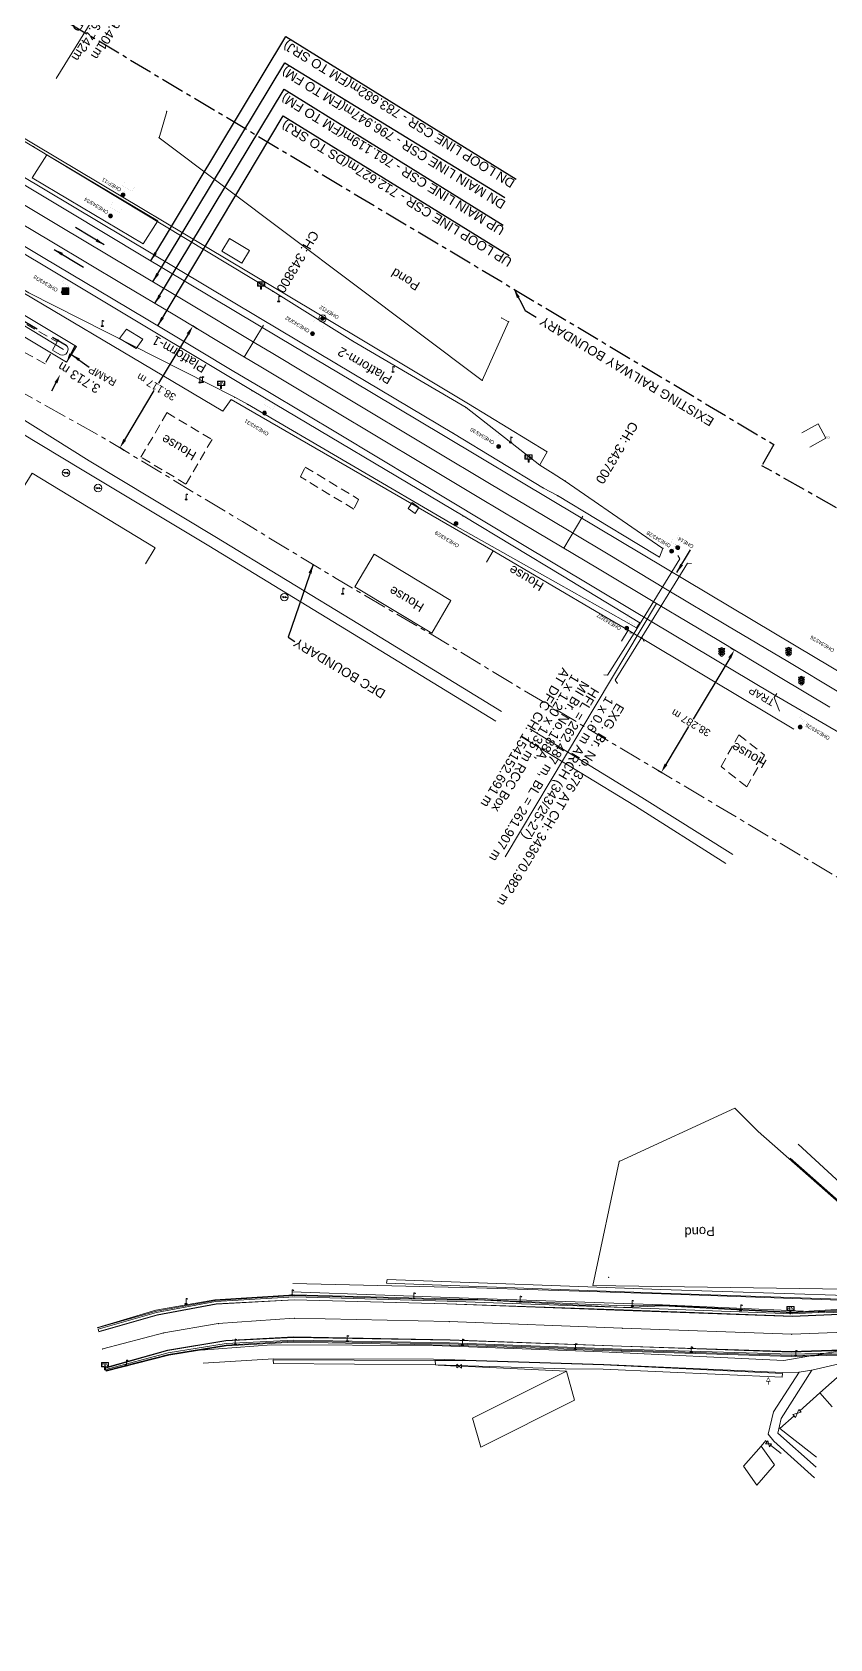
# Model space of a CAD drawing. Header units: metres. Extents: x 593168 to 611286, y 3401475 to 3412398.
# Drawn here: x 607946.2 to 608160.6, y 3403130.1 to 3403561.9 of the extents above; entities that cross this region are included whole.
import ezdxf
from ezdxf.enums import TextEntityAlignment as Align

# ---------------------------------------------------------------- set-up
doc = ezdxf.new("R2010")
doc.units = ezdxf.units.M
doc.header["$MEASUREMENT"] = 0
doc.linetypes.add('CENTER', pattern=[2, 1.25, -0.25, 0.25, -0.25])
doc.linetypes.add('DASHED', pattern=[0.75, 0.5, -0.25])
doc.layers.get('Defpoints').update_dxf_attribs({"lineweight": 0})
for name, color, linetype, lineweight in [('Bench_Mark', 7, 'Continuous', 0), ('BRIDGE DETAILS PLAN', 7, 'Continuous', 0), ('CANAL BOTTOM', 5, 'Continuous', 0), ('Cart Track', 34, 'Continuous', 0), ("CHAWAPAIL STN. SRJ's", 251, 'Continuous', 0), ('Commercial Building Pucca', 251, 'Continuous', 0), ('Compound Wall', 251, 'Continuous', 0), ('DFCC BOUNDARY', 6, 'CENTER', 0), ('Electric Pole', 251, 'Continuous', 0), ('Exg track', 7, 'Continuous', 0), ('Existing IR Chainage', 7, 'Continuous', 0), ('Existing IR Track', 143, 'Continuous', 0), ('Fence', 251, 'F-LINE', 0), ('Footpath', 251, 'Continuous', 0), ('Gate', 251, 'Continuous', 0), ('Govt buliding', 251, 'Continuous', 0), ('Grill', 251, 'Continuous', 0), ('Lamp_Post', 251, 'Continuous', 0), ('Name Board', 251, 'Continuous', 0), ("NEW CHAWAPAIL STN. SRJ's", 10, 'Continuous', 0), ('OHE MAST', 8, 'Continuous', 0), ('OHE MAST TEXT', 8, 'Continuous', 0), ('Platform', 7, 'Continuous', 0), ('Pond Bottom', 5, 'Continuous', 0), ('Pond Top', 5, 'Continuous', 0), ('PROPOSED DFCC TRACK', 1, 'Continuous', 0), ('Religious_Place', 251, 'Continuous', 0), ('Residential Building Pucca', 251, 'Continuous', 0), ('Residential Building Semipucca', 251, 'Continuous', 0), ('Retaining Wall', 251, 'Continuous', 0), ('Shed', 251, 'Continuous', 0), ('Sign Board', 251, 'Continuous', 0), ('SRJ CH. in Station', 7, 'Continuous', 0), ('Subroad Centre', 34, 'Continuous', 0), ('Subroad Edge', 34, 'Continuous', 0), ('Text1', 251, 'Continuous', 0), ('Village Area text', 251, 'Continuous', 0), ('Wing Wall', 7, 'Continuous', 0)]:
    doc.layers.add(name, color=color, linetype=linetype, lineweight=lineweight)
doc.layers.add('Existing Railway Boundary', color=7, linetype='CENTER')
doc.styles.add('NB', font='swissbo.ttf', dxfattribs={"height": 1.5})
doc.styles.get("Standard").update_dxf_attribs({"font": 'arial.ttf'})
doc.styles.add('Style-Arial', font='arial.ttf')
doc.linetypes.add('F-LINE', pattern='A,0.6,["X",Standard,S=0.3,R=0,X=0,Y=-0.15],0.1', length=0.7)
doc.dimstyles.new('ISO-25', dxfattribs={"dimtxt": 2.5, "dimasz": 2.5, "dimexe": 1.25, "dimexo": 0.625, "dimtad": 1, "dimtxsty": 'Standard', "dimcen": 2.5, "dimadec": 0, "dimazin": 0, "dimtfac": 1, "dimtmove": 0, "dimatfit": 3, "dimfxl": 1, "dimarcsym": 0})
doc.dimstyles.get("Standard").update_dxf_attribs({"dimtxt": 0.18, "dimasz": 0.18, "dimexe": 0.18, "dimexo": 0.0625, "dimgap": 0.09, "dimtad": 0, "dimtih": 1, "dimtoh": 1, "dimdec": 4, "dimzin": 0, "dimdsep": 46, "dimtxsty": 'Standard', "dimcen": 0.09, "dimadec": 0, "dimazin": 0, "dimtfac": 1, "dimtdec": 4, "dimtofl": 0, "dimtmove": 0, "dimatfit": 3, "dimfxl": 1, "dimtolj": 1, "dimtzin": 0, "dimarcsym": 0})

# ---------------------------------------------------------------- blocks, each defined once
blk = doc.blocks.new('GT')
at = {"layer": 'Gate'}
for p, q in [((-0.5, -0.5), (-0.5, 0.5)), ((-0.5, 0.5), (0.5, -0.5)), ((0.5, 0.5), (0.5, -0.5))]:
    blk.add_line(p, q, dxfattribs=at)
blk.add_lwpolyline([(0.5, 0.5), (-0.5, -0.5)], dxfattribs=at)
blk = doc.blocks.new('EP')
blk.add_hatch(color=8).paths.add_polyline_path([(-0.21, -0.05), (-0.21, 0.16), (-0.93, -0.01), (-0.31, 0.07), (-0.31, -0.19), (0.31, 0), (0.31, -0.24), (0.94, -0.01), (0.41, -0.1), (0.43, 0.15)])
at = {"color": 8}
for p, q in [((-0.93, -0.01), (-0.21, 0.16)), ((-0.31, 0.07), (-0.93, -0.01)), ((-0.31, -0.19), (-0.31, 0.07)), ((0.31, 0), (-0.31, -0.19)), ((-0.21, 0.16), (-0.21, -0.05)), ((-0.21, -0.05), (0.43, 0.15)), ((0.31, -0.24), (0.31, 0)), ((0.43, 0.15), (0.41, -0.1)), ((0.94, -0.01), (0.31, -0.24)), ((0.41, -0.1), (0.94, -0.01))]:
    blk.add_line(p, q, dxfattribs=at)
blk.add_circle((0, 0), 1, dxfattribs=at)
blk = doc.blocks.new('LP')
for points in [[(0, 0), (0, 1.5)], [(0.25, 1.35), (0.44, 1.35)]]:
    blk.add_lwpolyline(points)
for centre, radius, start, end in [((0.07, 0.99), 0.519, 57.6425, 97.3165), ((0.34, 1.33), 0.094, 11.7012, 168.0476)]:
    blk.add_arc(centre, radius, start, end)
at = {"extrusion": (0, 0, -1)}
blk.add_ellipse((0, 0.01), major_axis=(0.308, 0), ratio=0.400495, dxfattribs=at)
blk.add_ellipse((0.35, 1.36), major_axis=(0.0017, 0.0438), ratio=0.461056, start_param=1.74022, end_param=4.575836)
blk = doc.blocks.new('NB')
for p, q in [((-0.98, 0.82), (-0.98, 1.98)), ((-0.98, 1.98), (0.98, 1.98)), ((-0.98, 0.82), (0.98, 0.82)), ((-0.13, 0.82), (-0.13, 0)), ((-0.13, 0), (0.13, 0)), ((0.13, 0.82), (0.13, 0)), ((0.98, 1.98), (0.98, 0.82))]:
    blk.add_line(p, q)
at = {"style": 'NB', "width": 1.025371}
blk.add_text('NB', height=0.988, rotation=180, dxfattribs=at).set_placement((0, 1.39), align=Align.MIDDLE)
blk = doc.blocks.new('SIG')
for color, points in [(1, [(-0.22, 0.42, 0.180295), (-0.01, 0.33, -0.00255), (0.01, 0.33, -0.00255), (0.02, 0.33, 0.180295), (0.23, 0.42, -0.002654), (0.25, 0.44, 0.184495), (0.33, 0.65, 1.000001), (-0.32, 0.65, 0.184495), (-0.24, 0.44, -0.002654)]), (2, [(0.23, -0.23, -0.002654), (0.25, -0.21, 0.184495), (0.33, 0.01, 1.000001), (-0.32, 0.01, 0.184495), (-0.24, -0.21, -0.002654), (-0.22, -0.23, 0.180295), (-0.01, -0.32, -0.00255), (0.01, -0.32, -0.00255), (0.02, -0.32, 0.180295)]), (3, [(0.23, -0.88, -0.002654), (0.25, -0.86, 0.184495), (0.33, -0.64, 1.000001), (-0.32, -0.64, 0.184495), (-0.24, -0.86, -0.002654), (-0.22, -0.88, 0.395599)])]:
    blk.add_hatch(color=color).paths.add_polyline_path(points)
for p, q in [((-0.31, 0.98), (-0.32, -0.9)), ((0.33, -0.9), (0.32, 0.98))]:
    blk.add_line(p, q)
for points in [[(-0.31, 0.98), (-0.81, 0.98, 0.198758), (-0.42, 0.41, 0.003814), (-0.31, 0.39, 0.003814)], [(-0.31, 0.33), (-0.81, 0.33, 0.198758), (-0.42, -0.23, 0.003727), (-0.32, -0.26, 0.003727)], [(0.32, 0.98), (0.82, 0.98, -0.198758), (0.44, 0.41, -0.003814), (0.32, 0.39, -0.003814)], [(0.32, 0.33), (0.82, 0.33, -0.198758), (0.44, -0.23, -0.003727), (0.33, -0.26, -0.003727)], [(-0.32, -0.32), (-0.81, -0.32, 0.198758), (-0.42, -0.88, 0.003639), (-0.32, -0.9)], [(0.33, -0.32), (0.82, -0.32, -0.198758), (0.44, -0.88, -0.003639), (0.33, -0.9)]]:
    blk.add_lwpolyline(points, format="xyb")
for centre, radius, start, end in [((0.01, 0.91), 0.324, 12.4049, 167.5951), ((0.01, 0.81), 0.357, 27.7578, 152.2422), ((0.01, -0.9), 0.324, 181.4572, 358.5428)]:
    blk.add_arc(centre, radius, start, end)
blk = doc.blocks.new('TSB')
at = {"const_width": 0.132}
blk.add_lwpolyline([(-0.51, 0.84), (0.54, 0.84), (0, 1.85)], close=True, dxfattribs=at)
at = {"const_width": 0.142}
blk.add_lwpolyline([(0, 0.84), (0, 0)], dxfattribs=at)
blk = doc.blocks.new('BM')
blk.add_hatch(color=256).paths.add_polyline_path([(-0.88, 0.88), (-0.88, -0.88), (0.88, -0.88), (0.88, 0.88)])
for p, q in [((0.88, 0.88), (-0.88, 0.88)), ((-0.88, 0.88), (-0.88, -0.88)), ((0.88, -0.88), (0.88, 0.88)), ((-0.88, -0.88), (0.88, -0.88))]:
    blk.add_line(p, q)
blk = doc.blocks.new('OHE MAST')
h = blk.add_hatch(color=253)
h.dxf.hatch_style = 1
edge = h.paths.add_edge_path()
edge.add_arc((0, 0), 0.514, 0, 360)
at = {"color": 253, "const_width": 0.01}
for points in [[(-1.03, -1.71), (0, 0)], [(-3.09, -2.23), (-2.32, -0.94), (0.26, -2.49), (-0.52, -3.77)]]:
    blk.add_lwpolyline(points, dxfattribs=at)
at = {"color": 253}
blk.add_circle((0, 0), 0.514, dxfattribs=at)
blk = doc.blocks.new('*D120')
at = {"layer": 'Defpoints', "color": 0, "transparency": 16777216}
for p in [(607955.47, 3403473.22, 269.75), (607953.77, 3403469.92), (607953.77, 3403469.92)]:
    blk.add_point(p, dxfattribs=at)
at = {"layer": 'PROPOSED DFCC TRACK', "color": 0, "lineweight": -2, "transparency": 16777216}
for p, q in [((607956.62, 3403475.44), (607957.77, 3403477.66)), ((607952.63, 3403467.69), (607951.48, 3403465.47))]:
    blk.add_line(p, q, dxfattribs=at)
at = {"layer": 'PROPOSED DFCC TRACK', "color": 0, "transparency": 16777216}
for points in [[(607956.25, 3403475.63), (607956.99, 3403475.25), (607955.47, 3403473.22)], [(607952.26, 3403467.88), (607953, 3403467.5), (607953.77, 3403469.92)]]:
    blk.add_solid(points, dxfattribs=at)
at = {"layer": 'PROPOSED DFCC TRACK', "color": 0, "lineweight": 0, "transparency": 16777216, "insert": (607958.83, 3403469.08), "char_height": 2.5, "attachment_point": 5, "rotation": 148.1236, "style": 'Style-Arial'}
blk.add_mtext('\\A1;3.713 m', dxfattribs=at)
blk = doc.blocks.new('TerminatorOpen_0.5')
at = {"color": 0, "linetype": 'ByBlock', "lineweight": -2}
for q in [(-1, 0.25), (-1, 0), (-1, -0.25)]:
    blk.add_line((0, 0), q, dxfattribs=at)
blk = doc.blocks.new('*D109')
at = {"layer": 'Defpoints', "color": 0, "linetype": 'ByBlock', "ltscale": 5, "transparency": 16777216}
for p in [(608133.89, 3403396.5), (608134.94, 3403395.87), (608114.23, 3403363.65)]:
    blk.add_point(p, dxfattribs=at)
at = {"layer": 'DFCC BOUNDARY', "color": 0, "linetype": 'ByBlock', "lineweight": -2, "ltscale": 5, "transparency": 16777216}
for p, q in [((608133.99, 3403396.44), (608135.05, 3403395.81)), ((608133.66, 3403393.73), (608123.84, 3403377.31)), ((608116.57, 3403365.16), (608122.66, 3403375.34)), ((608114.33, 3403363.59), (608115.39, 3403362.95))]:
    blk.add_line(p, q, dxfattribs=at)
at = {"layer": 'DFCC BOUNDARY', "color": 0, "linetype": 'ByBlock', "ltscale": 5, "transparency": 16777216}
for points in [[(608133.3, 3403393.94), (608134.02, 3403393.51), (608134.94, 3403395.87)], [(608116.21, 3403365.38), (608116.92, 3403364.95), (608115.28, 3403363.02)]]:
    blk.add_solid(points, dxfattribs=at)
at = {"layer": 'DFCC BOUNDARY', "color": 0, "linetype": 'ByBlock', "ltscale": 5, "transparency": 16777216, "insert": (608123.25, 3403376.33), "char_height": 2, "attachment_point": 5, "rotation": 149, "style": 'Style-Arial'}
blk.add_mtext('\\A1;38.287 m', dxfattribs=at)
blk = doc.blocks.new('*D110')
at = {"layer": 'Defpoints', "color": 0, "linetype": 'ByBlock', "ltscale": 5, "transparency": 16777216}
for p in [(607989.41, 3403482.93), (607990.66, 3403482.18), (607971.06, 3403449.48)]:
    blk.add_point(p, dxfattribs=at)
at = {"layer": 'DFCC BOUNDARY', "color": 0, "linetype": 'ByBlock', "lineweight": -2, "ltscale": 5, "transparency": 16777216}
for p, q in [((607990.55, 3403482.24), (607989.3, 3403482.99)), ((607988.12, 3403480.79), (607980.2, 3403467.57)), ((607971.1, 3403452.38), (607979.02, 3403465.6)), ((607970.96, 3403449.55), (607969.71, 3403450.3))]:
    blk.add_line(p, q, dxfattribs=at)
at = {"layer": 'DFCC BOUNDARY', "color": 0, "linetype": 'ByBlock', "ltscale": 5, "transparency": 16777216}
for points in [[(607987.76, 3403481), (607988.48, 3403480.57), (607989.41, 3403482.93)], [(607970.74, 3403452.59), (607971.46, 3403452.16), (607969.81, 3403450.23)]]:
    blk.add_solid(points, dxfattribs=at)
at = {"layer": 'DFCC BOUNDARY', "color": 0, "linetype": 'ByBlock', "ltscale": 5, "transparency": 16777216, "insert": (607979.61, 3403466.58), "char_height": 2, "attachment_point": 5, "rotation": 149, "style": 'Style-Arial'}
blk.add_mtext('\\A1;38.117 m', dxfattribs=at)

msp = doc.modelspace()

# ---------------------------------------------------------------- linework, layer by layer
at = {"layer": 'BRIDGE DETAILS PLAN', "lineweight": 13, "flags": 128}
msp.add_lwpolyline([(608113.974, 3403408.4199), (608073.351, 3403340.327)], dxfattribs=at)
at = {"layer": 'Cart Track'}
for points in [[(608156.4882, 3403173.4245, 261.8064), (608145.5294, 3403183.2164, 261.7974), (608144.0043, 3403185.1179, 261.7384), (608145.4811, 3403191.1144, 261.7654), (608152.3055, 3403201.8265, 262.5242)], [(608155.7749, 3403202.3298, 262.5182), (608147.5102, 3403189.3473, 261.7464), (608146.6457, 3403185.3699, 261.7324), (608156.8792, 3403176.2498, 261.7964)]]:
    msp.add_polyline3d(points, dxfattribs=at)
at = {"layer": "CHAWAPAIL STN. SRJ's", "lineweight": 13, "elevation": 135.6009, "flags": 128}
msp.add_lwpolyline([(607976.104, 3403587.3936), (607952.6712, 3403549.4836)], dxfattribs=at)
at = {"layer": 'Commercial Building Pucca'}
msp.add_polyline3d([(608161.2148, 3403192.4873, 264.2617), (608157.8983, 3403196.2272, 264.2617), (608167.2792, 3403204.5461, 264.3546), (608170.5957, 3403200.8063, 264.3546)], dxfattribs=at)
at = {"layer": 'Compound Wall'}
for points in [[(608068.3389, 3403419.5323, 265.3231), (608070.1106, 3403422.5073, 264.8019), (608099.346, 3403405.3747, 264.7114), (608106.4056, 3403401.2341, 264.6895), (608150.8925, 3403374.6287, 264.6572)], [(608104.6333, 3403398.2594, 265.2107), (608106.4056, 3403401.2341, 264.6895)], [(608055.3061, 3403203.674, 262.3572), (608060.3228, 3403203.4351, 262.2802)], [(608061.6081, 3403203.3907, 261.8064), (608089.7921, 3403202.1056, 265.2474)], [(608157.8966, 3403196.2174, 263.6618), (608152.5499, 3403191.4141, 263.231)], [(608150.9864, 3403190.0381, 263.115), (608147.1702, 3403186.7076, 263.24), (608156.9661, 3403178.9907, 263.7188)], [(608142.149, 3403181.9551, 264.1227), (608143.3984, 3403183.4319, 263.7838), (608143.6091, 3403182.9379, 263.3569)], [(608144.6329, 3403182.1786, 263.128), (608147.5155, 3403179.953, 264.2107)]]:
    msp.add_polyline3d(points, dxfattribs=at)
at = {"layer": 'DFCC BOUNDARY', "ltscale": 5, "flags": 128}
msp.add_lwpolyline([(608169.7484, 3403330.5329), (608166.0125, 3403332.7612), (608109.3376, 3403366.5656), (608077.3094, 3403385.6693), (608053.897, 3403399.8354), (608027.9038, 3403415.1356), (608002.7237, 3403430.4016), (607965.038, 3403453.1168), (607923.0995, 3403476.5115), (607908.5225, 3403452.0667), (607756.2131, 3403543.6905), (607765.5086, 3403559.4423), (607571.8471, 3403673.7258), (607552.2717, 3403660.5571), (607485.2693, 3403700.0965), (607479.8852, 3403703.2741), (607474.4939, 3403706.4583), (607469.0947, 3403709.6517), (607463.6689, 3403712.8676), (607458.2522, 3403716.0874), (607452.8306, 3403719.3215), (607447.4053, 3403722.5717), (607441.9978, 3403725.8273, -0.00829626), (607370.6701, 3403770.5171), (607376.2934, 3403779.6115)], format="xyb", dxfattribs=at)
at = {"layer": 'Exg track', "elevation": 264.1857}
msp.add_lwpolyline([(608146.3011, 3403384.2452), (608145.6295, 3403383.0941), (608147.0314, 3403379.4606)], dxfattribs=at)
at = {"layer": 'Existing IR Chainage', "color": 7, "linetype": 'Continuous', "lineweight": 13, "flags": 128}
for points in [[(608008.3817, 3403483.2171), (608003.2463, 3403474.6365)], [(608094.1809, 3403431.8746), (608089.056, 3403423.2877)]]:
    msp.add_lwpolyline(points, dxfattribs=at)
at = {"layer": 'Existing IR Track', "flags": 128}
for points in [[(608367.1739, 3403275.0703), (608357.7637, 3403279.1926), (608346.7622, 3403284.0552), (608316.2168, 3403298.8461), (608284.1412, 3403317.6599), (608254.5655, 3403335.3114), (608252.2512, 3403336.6068), (608221.8917, 3403354.8082), (608218.8493, 3403356.6586), (608194.5717, 3403371.2695), (608187.902, 3403375.2636), (608151.5167, 3403396.9152), (608086.4235, 3403435.7831), (608056.7796, 3403453.4972), (608031.8518, 3403468.4243), (608012.9231, 3403479.7069), (607975.9689, 3403501.7758), (607956.1825, 3403513.6224), (607936.3775, 3403525.4876)], [(608163.0209, 3403384.5647), (608149.253, 3403392.8035), (608133.1137, 3403402.4273), (608116.9102, 3403412.0895), (608100.5498, 3403421.8888), (608084.103, 3403431.7437), (608069.1691, 3403440.6578), (608054.167, 3403449.6128), (608029.322, 3403464.5008), (608010.4231, 3403475.8438), (608006.3658, 3403478.277), (607987.3072, 3403489.7199), (607973.099, 3403498.1886), (607953.8044, 3403509.6915), (607932.1823, 3403522.5789)], [(608160.6071, 3403380.5312), (608147.2148, 3403388.5271), (608130.7101, 3403398.4046), (608114.4058, 3403408.1623), (608098.1416, 3403417.8652), (608082.0197, 3403427.4872), (608066.7525, 3403436.6154), (608051.5213, 3403445.7222), (608026.9257, 3403460.44), (608008.1768, 3403471.6857), (608002.8781, 3403474.8569), (607984.5464, 3403485.8427), (607970.6918, 3403494.1213), (607951.5286, 3403505.5588), (607929.5354, 3403518.6739)], [(608251.8545, 3403325.9672), (608222.2986, 3403341.8834), (608219.9458, 3403343.0072), (608216.8169, 3403344.597), (608210.6906, 3403347.5186), (608189.1933, 3403358.4469), (608145.1533, 3403384.1435), (608107.2322, 3403406.7721), (608077.1122, 3403424.809), (608048.9418, 3403441.6816), (608028.7206, 3403453.8546), (608009.5482, 3403465.3257), (607999.9832, 3403471.033), (607981.9504, 3403481.8659), (607967.9877, 3403490.2163), (607949.1946, 3403501.4065), (607926.8519, 3403514.7494)]]:
    msp.add_lwpolyline(points, dxfattribs=at)
at = {"layer": 'Existing IR Track', "color": 0, "linetype": 'Continuous', "flags": 128}
msp.add_lwpolyline([(608106.7909, 3403400.4725), (608108.027, 3403400.4561), (608120.2835, 3403420.3965), (608119.7046, 3403421.2755)], dxfattribs=at)
at = {"layer": 'Existing IR Track', "color": 0, "linetype": 'Continuous', "elevation": 0.001, "flags": 128}
msp.add_lwpolyline([(608110.648, 3403398.203), (608110.0723, 3403399.297), (608122.3287, 3403419.2373), (608123.3747, 3403419.1206)], dxfattribs=at)
at = {"layer": 'Existing Railway Boundary', "ltscale": 5}
for points in [[(607755.5205, 3403663.0787), (607768.7738, 3403683.4578), (607924.3361, 3403590.4668), (607921.2062, 3403585.2309), (608145.5025, 3403451.1525), (608142.2829, 3403445.4311)], [(610412.2426, 3402047.4072), (610348.1708, 3402084.3155), (610255.6699, 3402141.9633), (610098.8011, 3402235.9968), (610097.6409, 3402236.5907), (610096.8654, 3402237.0016), (610095.7382, 3402237.4658), (610093.9073, 3402238.4592), (608296.8511, 3403316.4743), (608263.9541, 3403378.7593), (608188.5487, 3403419.3953), (608142.2829, 3403445.4311)]]:
    msp.add_lwpolyline(points, dxfattribs=at)
at = {"layer": 'Fence'}
msp.add_lwpolyline([(608183.2541, 3403223.8035), (608183.3466, 3403229.4604), (608141.3444, 3403266.5295), (608135.0524, 3403272.7225), (608103.9702, 3403258.4457), (608096.8696, 3403225.0671)], close=True, dxfattribs=at)
at = {"layer": 'Footpath'}
for points in [[(608262.2481, 3403294.6937, 273.5929), (608262.8459, 3403294.435, 273.566), (608253.1776, 3403277.2103, 273.39), (608240.6065, 3403257.3496, 272.6442), (608232.9567, 3403247.6993, 272.1374), (608225.7008, 3403240.2049, 271.6625), (608216.7203, 3403232.7385, 271.1836), (608207.0332, 3403226.9785, 270.8627), (608195.9018, 3403222.4013, 270.4389), (608182.2282, 3403219.2103, 270.042), (608171.524, 3403217.7894, 269.6731), (608150.5142, 3403216.8151, 268.9003), (608105.1487, 3403218.5419, 267.5757), (608057.7415, 3403220.208, 265.9692), (608016.6418, 3403221.2859, 264.5486), (607995.6613, 3403220.1804, 263.9758), (607979.833, 3403217.2333, 263.4819), (607964.1697, 3403212.6899, 263.002), (607963.9772, 3403213.3709, 263.042)], [(607963.9772, 3403213.3709, 263.042), (607979.6219, 3403217.8851, 263.5039), (607995.5133, 3403220.8107, 263.9328), (608016.7025, 3403222.0557, 264.5696), (608057.752, 3403220.919, 265.9932), (608105.1098, 3403219.2154, 267.5797), (608150.5909, 3403217.4897, 268.9153), (608171.3618, 3403218.5642, 269.6481), (608182.1563, 3403219.9131, 270.007), (608195.7025, 3403223.1057, 270.4319), (608206.6535, 3403227.5622, 270.8477), (608216.2181, 3403233.2011, 271.1647), (608225.3881, 3403240.7858, 271.6755), (608232.4182, 3403248.1042, 272.1364), (608239.9959, 3403257.7438, 272.6492), (608252.523, 3403277.5856, 273.382), (608262.2481, 3403294.6937, 273.5929)], [(608271.2755, 3403289.8316, 273.532), (608261.4243, 3403272.4797, 273.1071), (608248.9243, 3403251.9119, 272.8462), (608241.3149, 3403241.8246, 272.4613), (608232.2431, 3403232.2369, 272.0704), (608222.8331, 3403224.2528, 271.6745), (608211.7101, 3403217.5503, 271.2716), (608200.1689, 3403213.0134, 270.8218), (608183.2124, 3403209.2307, 270.1739), (608171.993, 3403207.9347, 269.841), (608150.2249, 3403207.207, 268.9053), (608104.5743, 3403208.7536, 267.5857), (608058.5163, 3403210.3888, 265.9982), (608016.5808, 3403211.1435, 264.4546), (607998.2513, 3403210.1815, 263.9508), (607982.6687, 3403207.6257, 263.4719), (607965.9533, 3403202.918, 263.005), (607966.0101, 3403202.5417, 263.003)], [(607966.0101, 3403202.5417, 263.003), (607982.8211, 3403206.9616, 263.4699), (607998.3614, 3403209.5303, 263.9818), (608016.5145, 3403210.3954, 264.4586), (608058.4231, 3403209.7098, 265.9962), (608104.6192, 3403208.0059, 267.5637), (608150.2685, 3403206.6202, 268.9013), (608171.9933, 3403207.1947, 269.85), (608183.2036, 3403208.4033, 270.1859), (608200.4409, 3403212.2859, 270.8547), (608212.0422, 3403216.885, 271.2906), (608223.2813, 3403223.6294, 271.6935), (608232.7888, 3403231.6766, 272.1124), (608241.9429, 3403241.4868, 272.4933), (608249.5149, 3403251.4802, 272.8662), (608262.01, 3403272.0028, 273.415), (608271.8725, 3403289.4461, 273.525), (608271.2755, 3403289.8316, 273.532)]]:
    msp.add_polyline3d(points, dxfattribs=at)
msp.add_polyline3d([(608011.0732, 3403204.172, 262.4462), (608010.9934, 3403205.14, 262.4432), (608054.5145, 3403204.9093, 262.5512), (608054.6115, 3403203.7513, 262.4852)], close=True, dxfattribs=at)
at = {"layer": 'Govt buliding', "color": 88, "linetype": 'DASHED', "ltscale": 5}
msp.add_lwpolyline([(608018.325, 3403442.4234), (608019.6368, 3403445.0449), (608033.971, 3403436.3791), (608032.6591, 3403433.7576)], close=True, dxfattribs=at)
at = {"layer": 'Grill'}
for points in [[(607651.9058, 3403703.0721, 264.1877), (607735.7925, 3403652.7963, 264.4216), (607790.6879, 3403620.3994, 265.1144), (607793.0067, 3403623.6824, 264.8165), (607847.6243, 3403591.3213, 264.9515), (607872.7318, 3403576.074, 265.0664), (607923.826, 3403545.4481, 266.0531), (608033.472, 3403480.1018, 264.9185), (608063.5002, 3403462.0502, 265.0574), (608084.5837, 3403449.1867, 264.6106), (608082.646, 3403445.6569, 264.9645)], [(607640.479, 3403681.6155, 264.3916), (607639.4079, 3403679.3036, 264.4896), (607698.2112, 3403643.6708, 264.8385), (607696.6807, 3403641.2757, 264.6875), (607780.197, 3403590.449, 265.2504), (607900.2246, 3403518.3404, 265.7442), (607924.8835, 3403503.0983, 265.1644), (607997.4362, 3403460.0478, 264.8175), (607999.7097, 3403463.1994, 264.8715)], [(608070.1106, 3403422.5073, 264.8019), (607999.7097, 3403463.1994, 264.8715)]]:
    msp.add_polyline3d(points, dxfattribs=at)
at = {"layer": "NEW CHAWAPAIL STN. SRJ's", "elevation": 269.7491}
msp.add_lwpolyline([(607924.316, 3403497.7), (607958.142, 3403477.4633), (607955.4749, 3403473.2157), (607913.5021, 3403498.4347), (607914.9578, 3403500.6537), (607954.6705, 3403476.6212)], dxfattribs=at)
msp.add_lwpolyline([(607951.7815, 3403476.4113), (607953.8115, 3403475.1916, 0.82638779), (607955.3741, 3403477.7923)], format="xyb", dxfattribs=at)
at = {"layer": 'Platform'}
for points in [[(607854.0381, 3403556.2815, 265.0714), (608002.7013, 3403467.2048, 265.0274), (608005.3369, 3403465.5961, 264.2717), (608062.0144, 3403431.9177, 264.3137), (608088.7022, 3403415.7828, 264.2311), (608109.4816, 3403403.2238, 264.1667), (608108.6572, 3403401.8338, 264.1597), (608087.6622, 3403413.66, 264.2045), (608059.8373, 3403429.3421, 264.2637), (608004.0688, 3403461.9346, 264.5136), (608000.6608, 3403463.8423, 264.9255), (607945.345, 3403491.9252, 265.0534), (607844.0406, 3403553.336, 265.1734)], [(607900.6438, 3403558.7384, 264.8785), (607946.6104, 3403531.1548, 265.0174), (608010.8903, 3403492.3092, 264.9825), (608032.38, 3403478.9077, 265.0105), (608062.8189, 3403461.0581, 265.0654), (608082.6172, 3403445.5764, 265.0154), (608086.2229, 3403443.3677, 264.9955), (608089.4838, 3403441.3029, 264.4746), (608110.0132, 3403427.1369, 264.2577)], [(608110.0132, 3403427.1369, 264.2577), (608115.7054, 3403423.207, 264.1977), (608114.7717, 3403420.8669, 264.1967), (608108.7281, 3403424.5152, 264.2462), (608087.3766, 3403437.3917, 264.4216), (608083.6344, 3403439.4006, 265.0444), (608059.4174, 3403454.1079, 265.0394), (608027.9986, 3403472.8375, 265.0424), (608007.1625, 3403485.2538, 265.0244), (607942.8243, 3403523.7221, 265.0234)]]:
    msp.add_polyline3d(points, dxfattribs=at)
for p in [(607946.61, 3403531.155, 265.017), (608010.89, 3403492.309, 264.982), (608007.163, 3403485.254, 265.024), (608032.38, 3403478.908, 265.01), (608027.999, 3403472.837, 265.042), (608002.701, 3403467.205, 265.027), (608005.337, 3403465.596, 264.272), (608000.661, 3403463.842, 264.925), (608004.069, 3403461.935, 264.514), (608062.819, 3403461.058, 265.065), (608059.417, 3403454.108, 265.039), (608082.617, 3403445.576, 265.015), (608086.223, 3403443.368, 264.995), (608083.634, 3403439.401, 265.044), (608089.484, 3403441.303, 264.475), (608087.377, 3403437.392, 264.422), (608059.837, 3403429.342, 264.264), (608062.014, 3403431.918, 264.314), (608114.772, 3403420.867, 264.197), (608115.705, 3403423.207, 264.198), (608108.657, 3403401.834, 264.16), (608109.482, 3403403.224, 264.167)]:
    msp.add_point(p, dxfattribs=at)
at = {"layer": 'Pond Top'}
msp.add_polyline3d([(607982.4048, 3403540.6427, 262.2723), (607980.3629, 3403533.5712, 262.4672), (608067.1666, 3403468.3523, 261.3175), (608074.2519, 3403484.1077, 261.9673), (608072.3539, 3403485.1587, 260.6187)], dxfattribs=at)
for p in [(607982.405, 3403540.643, 262.272), (607980.363, 3403533.571, 262.467), (608072.354, 3403485.159, 260.619), (608074.252, 3403484.108, 261.967), (608067.167, 3403468.352, 261.318), (608103.986, 3403258.439, 263.126), (608101.108, 3403227.284, 262.04)]:
    msp.add_point(p, dxfattribs=at)
at = {"layer": 'PROPOSED DFCC TRACK', "linetype": 'Continuous', "flags": 128}
msp.add_lwpolyline([(608108.027, 3403400.4561), (608100.8722, 3403389.085), (608099.8282, 3403389.2186)], dxfattribs=at)
at = {"layer": 'PROPOSED DFCC TRACK', "linetype": 'Continuous', "elevation": 0.001, "flags": 128}
msp.add_lwpolyline([(608110.0723, 3403399.297), (608102.9285, 3403387.799), (608103.5056, 3403386.9188)], dxfattribs=at)
at = {"layer": 'Religious_Place'}
msp.add_polyline3d([(608153.0223, 3403454.2984, 262.3722), (608157.3969, 3403456.7167, 262.3722), (608159.5321, 3403452.8543, 262.2253), (608155.1575, 3403450.436, 262.2253)], dxfattribs=at)
msp.add_polyline3d([(608049.1142, 3403432.6052, 264.1317), (608047.2606, 3403433.934, 264.1737), (608048.3273, 3403435.5318, 264.2687), (608050.1812, 3403434.2027, 264.2687)], close=True, dxfattribs=at)
at = {"layer": 'Residential Building Pucca', "color": 88, "linetype": 'DASHED', "ltscale": 5}
for points in [[(607928.6332, 3403484.4387), (607930.3357, 3403487.4449), (607933.3513, 3403486.2872), (607935.0336, 3403488.9089), (607952.9583, 3403478.6816), (607949.6944, 3403472.8383)], [(607982.4646, 3403459.702), (607994.5664, 3403452.4313), (607987.5732, 3403440.4608), (607975.4737, 3403447.7301)], [(608131.3759, 3403364.6104), (608136.1528, 3403373.1288), (608143.0252, 3403367.6158), (608138.2483, 3403359.0974)]]:
    msp.add_lwpolyline(points, close=True, dxfattribs=at)
at = {"layer": 'Residential Building Pucca'}
msp.add_polyline3d([(607943.6772, 3403439.1763, 263.274), (607946.2806, 3403443.4433, 263.274), (607979.2747, 3403423.3125, 262.9061), (607976.6712, 3403419.0455, 262.9061)], dxfattribs=at)
for points in [[(608053.5915, 3403400.4192, 262.8691), (608032.9714, 3403412.887, 262.8951), (608038.1031, 3403421.6434, 262.8881), (608058.7233, 3403409.1755, 262.8881)], [(608066.7697, 3403181.6664, 265.6503), (608091.97, 3403194.2792, 264.1957), (608089.7921, 3403202.1056, 265.2474), (608064.5582, 3403189.4761, 265.2474)], [(608137.3823, 3403176.5189, 264.1007), (608142.149, 3403181.9551, 264.1227), (608145.6876, 3403176.9088, 264.7325), (608140.9209, 3403171.4727, 264.7325)]]:
    msp.add_polyline3d(points, close=True, dxfattribs=at)
at = {"layer": 'Residential Building Semipucca'}
msp.add_polyline3d([(607999.2369, 3403506.4993, 265.035), (607997.1848, 3403503.0672, 265.035), (608002.5881, 3403499.8365, 265.0351), (608004.6402, 3403503.2687, 265.0351)], close=True, dxfattribs=at)
at = {"layer": 'Retaining Wall'}
msp.add_polyline3d([(608041.4367, 3403225.7573, 262.7111), (608041.6514, 3403226.6989, 262.8121), (608115.1859, 3403224, 262.3022), (608164.8728, 3403222.4444, 262.6102), (608163.4524, 3403221.4247, 262.6481), (608115.2315, 3403223.0457, 262.3572)], close=True, dxfattribs=at)
msp.add_polyline3d([(608099.765, 3403203.7334, 262.6381), (608062.6991, 3403204.8974, 262.5582), (608054.5145, 3403204.9093, 262.5512), (608054.6113, 3403203.7499, 262.4862), (608089.4548, 3403202.728, 263.9658), (608099.7051, 3403202.6479, 262.5982), (608147.7721, 3403200.4594, 262.6761), (608147.8311, 3403201.4303, 262.7301), (608099.765, 3403203.7334, 262.6381)], dxfattribs=at)
at = {"layer": 'Shed'}
for points in [[(607980.0065, 3403511.2124, 264.9795), (607976.0982, 3403505.023, 265.0354), (607946.2817, 3403522.7676, 264.8535), (607950.19, 3403528.9569, 264.7975)], [(607971.5569, 3403482.1183, 265.0474), (607975.988, 3403479.4545, 265.0824), (607974.1784, 3403476.9103, 265.2394), (607969.7471, 3403479.5742, 265.2394)]]:
    msp.add_polyline3d(points, close=True, dxfattribs=at)
at = {"layer": 'Subroad Centre'}
msp.add_polyline3d([(607965.1989, 3403208.0712, 262.9121), (607981.6154, 3403212.3424, 263.267), (607996.2239, 3403214.8717, 263.6748), (608016.6602, 3403216.2849, 264.2577), (608058.2991, 3403215.3799, 265.7472), (608104.7791, 3403213.5954, 267.3178), (608150.3206, 3403212.0057, 268.7004), (608171.7708, 3403212.7825, 269.4981)], dxfattribs=at)
for p in [(607996.224, 3403214.872, 263.675), (608016.66, 3403216.285, 264.258), (608058.299, 3403215.38, 265.747), (608104.779, 3403213.595, 267.318), (607981.615, 3403212.342, 263.267), (608150.321, 3403212.006, 268.7), (607965.199, 3403208.071, 262.912)]:
    msp.add_point(p, dxfattribs=at)
at = {"layer": 'Subroad Edge'}
for points in [[(607920.979, 3403472.9303), (607937.1646, 3403461.9507), (607961.5198, 3403446.7739), (607995.2942, 3403426.4245), (608034.2044, 3403402.7273), (608072.3546, 3403379.3807)], [(607919.179, 3403469.9369), (607933.5535, 3403460.2407), (607937.0183, 3403457.9035), (607960.0959, 3403444.0524), (607993.6926, 3403423.86), (608032.2989, 3403400.3492), (608070.8206, 3403376.7331)]]:
    msp.add_lwpolyline(points, dxfattribs=at)
for points in [[(608079.9916, 3403374.7066, 262.7229), (608110.0698, 3403356.267, 262.5112), (608134.5042, 3403340.9022, 262.5262)], [(608077.7535, 3403372.5356, 262.699), (608108.3706, 3403353.9625, 262.4932), (608132.6074, 3403338.4944, 262.5182)], [(607991.5828, 3403207.6739, 262.5082), (608010.579, 3403209.1406, 262.5682), (608054.0305, 3403208.9476, 262.7471), (608099.3886, 3403207.2536, 262.7641), (608148.2377, 3403204.9335, 262.6671), (608167.6973, 3403208.3614, 262.8211), (608187.4112, 3403209.7096, 263.029), (608201.7414, 3403213.8774, 263.206), (608226.8902, 3403227.705, 263.5189), (608236.8863, 3403237.3305, 263.6349), (608255.9604, 3403265.2634, 263.8848), (608261.8683, 3403275.0436, 264.0097)], [(608195.7821, 3403218.2585, 263.033), (608195.2241, 3403220.1754, 263.013), (608193.9094, 3403224.0474, 262.9191), (608193.28, 3403226.0339, 262.8081), (608188.0824, 3403230.9551, 262.6401), (608172.5996, 3403244.1518, 262.3912), (608152.0962, 3403263.0706, 262.1493)], [(608149.8785, 3403259.3578, 262.0583), (608169.7283, 3403241.8494, 262.1873), (608184.4631, 3403228.0952, 262.6811), (608189.6881, 3403224.2119, 262.7841), (608189.5643, 3403216.9248, 263.067)], [(608189.5643, 3403216.9248, 263.067), (608188.6611, 3403217.7611, 263.007), (608186.5857, 3403219.0076, 262.9321), (608163.3982, 3403217.7806, 262.7051), (608115.6155, 3403219.9451, 262.4192), (608066.0218, 3403221.6268, 262.6461), (608015.9883, 3403223.3876, 262.6261)], [(608016.2693, 3403225.6129, 262.8221), (608065.5933, 3403224.4532, 262.4402), (608115.317, 3403222.844, 262.2663), (608163.3026, 3403221.1383, 262.5052), (608189.3667, 3403224.1433, 262.8181), (608189.6866, 3403224.1365, 262.8252)], [(607964.1608, 3403212.6713, 262.8761), (607979.834, 3403217.1213, 263.294), (607995.7208, 3403220.062, 263.6778), (608016.6369, 3403221.2064, 264.2707), (608057.6405, 3403220.2001, 265.6843), (608105.1787, 3403218.4063, 267.3208), (608150.5734, 3403216.7799, 268.6214), (608171.5164, 3403217.686, 269.4292)], [(607966.9332, 3403203.2896, 262.6911), (607982.6064, 3403207.7395, 263.109), (607998.3119, 3403210.3016, 263.5929), (608016.5608, 3403211.2616, 264.2377), (608058.5208, 3403210.4655, 265.7392), (608104.6204, 3403208.8353, 267.2698), (608150.3082, 3403207.3212, 268.6074), (608171.8935, 3403208.0492, 269.5821)], [(607992.1956, 3403204.1988, 262.3452), (608011.0818, 3403205.3988, 262.4042), (608054.0734, 3403205.3135, 262.5102), (608099.8078, 3403203.8545, 262.5432), (608147.8916, 3403201.6975, 262.6291), (608152.3055, 3403201.8265, 262.5242), (608155.7749, 3403202.3298, 262.5182), (608168.4667, 3403205.3222, 262.8141), (608187.7693, 3403205.4876, 263.023), (608202.3037, 3403209.9878, 262.8491), (608216.9488, 3403199.011, 262.3542), (608241.2699, 3403176.4045, 262.0843)]]:
    msp.add_polyline3d(points, dxfattribs=at)
at = {"layer": 'Wing Wall'}
for points in [[(608171.3301, 3403218.8334, 270.4439), (608150.5016, 3403217.7107, 269.7001), (608115.7206, 3403219.6483, 262.6591), (608105.1098, 3403219.2154, 267.5797), (608066.0425, 3403221.2848, 262.8671), (608057.7582, 3403221.242, 266.7699), (608016.6417, 3403222.3765, 265.3703), (607995.3936, 3403221.0849, 264.7545), (607979.6057, 3403218.2156, 264.2767), (607963.8168, 3403213.68, 263.8128), (607963.8652, 3403213.8295, 263.8108), (607979.4627, 3403218.4794, 264.2867), (607995.2931, 3403221.2698, 264.7615), (608016.6079, 3403222.6039, 265.3583), (608057.7475, 3403221.5163, 266.7689), (608065.9695, 3403221.3618, 262.8691), (608105.2955, 3403219.624, 268.3925), (608115.6736, 3403219.8148, 262.6181), (608150.494, 3403217.9443, 269.7131), (608171.2216, 3403219.1523, 270.4429)], [(608172.1607, 3403206.8636, 270.5848), (608150.3572, 3403206.286, 269.7391), (608104.539, 3403207.6904, 268.3105), (608104.4727, 3403207.44, 268.2985), (608150.2203, 3403206.0418, 269.7311), (608172.114, 3403206.6012, 270.5818)]]:
    msp.add_polyline3d(points, dxfattribs=at)
msp.add_polyline3d([(608104.4727, 3403207.44, 268.2985), (608058.3734, 3403209.0851, 266.7519), (608016.4509, 3403209.8232, 265.3384), (607998.3762, 3403208.8924, 264.7185), (607982.9273, 3403206.3849, 264.2437), (607966.1591, 3403202.0309, 263.8168), (607966.0037, 3403202.2811, 263.8218), (607982.8781, 3403206.5804, 264.2357), (607998.327, 3403209.088, 264.7105), (608016.4066, 3403210.1448, 265.3384), (608058.3025, 3403209.3804, 266.7529), (608104.539, 3403207.6904, 268.3105)], close=True, dxfattribs=at)

# ---------------------------------------------------------------- block references
at = {"layer": 'Bench_Mark'}
msp.add_blockref('BM', (607955.177, 3403492.342, 265.121), dxfattribs=at)
at = {"layer": 'Electric Pole', "xscale": 0.9997078269170317, "yscale": 0.9997078269170317, "zscale": 0.9997078269170317}
for p in [(608024.2726, 3403484.9854, 265.1224), (607955.34, 3403443.5131, 262.993), (607963.9432, 3403439.4213, 263.101), (608014.0006, 3403410.108, 263.7768)]:
    msp.add_blockref('EP', p, dxfattribs=at)
at = {"layer": 'Gate', "yscale": 0.9997078268772032}
for p, xscale, zscale, rotation in [((608060.9655, 3403203.4129, 156.3202), 1.286064574673452, 1.286064574673452, 358.345871878633), ((608151.7682, 3403190.7261, 156.3202), 2.082827860283785, 2.082827860283785, 41.34587188507276), ((608144.121, 3403182.5582, 156.3202), 1.274680404117321, 1.274680404117321, 323.3458718814965)]:
    msp.add_blockref('GT', p, dxfattribs=dict(at, xscale=xscale, zscale=zscale, rotation=rotation))
at = {"layer": 'Lamp_Post'}
for p, xscale, yscale, zscale in [((608012.4938, 3403489.5465, 265.0674), 0.9997078269170317, 0.9997078269170317, 0.9997078269170317), ((607965.0726, 3403482.9231, 264.9785), 0.9997078269170317, 0.9997078269170317, 0.9997078269170317), ((607991.3352, 3403467.7636, 264.9955), 0.9997078269170317, 0.9997078269170317, 0.9997078269170317), ((607991.9722, 3403467.8539, 266.0691), 0.9997078269170317, 0.9997078269170317, 0.9997078269170317), ((608043.1931, 3403470.5957, 265.2144), 0.9997078269170317, 0.9997078269170317, 0.9997078269170317), ((608074.8285, 3403451.6386, 265.1944), 0.9997078269170317, 0.9997078269170317, 0.9997078269170317), ((607987.6252, 3403436.3104, 262.7501), 0.9997078269170317, 0.9997078269170317, 0.9997078269170317), ((608029.6823, 3403410.9871, 262.9341), 0.9997078269170317, 0.9997078269170317, 0.9997078269170317), ((608016.0887, 3403222.4477, 266.392), 0.9997078269177826, 0.9997078269177826, 0.9997078269177826), ((608048.8045, 3403221.6264, 267.2308), 0.9997078269177826, 0.9997078269177826, 0.9997078269177826), ((608077.3847, 3403220.6898, 268.1905), 0.9997078269177826, 0.9997078269177826, 0.9997078269177826), ((607987.6024, 3403220.1258, 264.8615), 0.9997078269177826, 0.9997078269177826, 0.9997078269177826), ((608107.4799, 3403219.5873, 269.2082), 0.9997078269177826, 0.9997078269177826, 0.9997078269177826), ((608136.6482, 3403218.3815, 270.2019), 0.9997078269177826, 0.9997078269177826, 0.9997078269177826), ((608000.8242, 3403209.1959, 266.628), 0.9997078269177826, 0.9997078269177826, 0.9997078269177826), ((608030.9205, 3403210.1153, 267.5107), 0.9997078269177826, 0.9997078269177826, 0.9997078269177826), ((608061.8496, 3403209.1434, 267.4677), 0.9997078269177826, 0.9997078269177826, 0.9997078269177826), ((608092.2632, 3403207.9616, 269.2532), 0.9997078269177826, 0.9997078269177826, 0.9997078269177826), ((607971.5498, 3403203.5648, 264.2677), 0.9997078269177826, 0.9997078269177826, 0.9997078269177826), ((608123.3251, 3403207.0962, 271.0427), 0.9997078269177826, 0.9997078269177826, 0.9997078269177826), ((608151.4135, 3403206.1515, 275.0105), 0.9997078269177826, 0.9997078269177826, 0.9997078269177826)]:
    msp.add_blockref('LP', p, dxfattribs=dict(at, xscale=xscale, yscale=yscale, zscale=zscale))
at = {"layer": 'Name Board'}
for p, xscale, yscale, zscale in [((608007.7376, 3403492.8756, 265.0035), 0.9997078269170317, 0.9997078269170317, 0.9997078269170317), ((607997.0119, 3403466.1724, 265.0055), 0.9997078269170317, 0.9997078269170317, 0.9997078269170317), ((608079.6316, 3403446.3913, 264.9525), 0.9997078269170317, 0.9997078269170317, 0.9997078269170317), ((608149.9852, 3403217.516, 269.833), 0.9997078269177826, 0.9997078269177826, 0.9997078269177826), ((607965.815, 3403202.3985, 263.014), 0.9997078269177826, 0.9997078269177826, 0.9997078269177826)]:
    msp.add_blockref('NB', p, dxfattribs=dict(at, xscale=xscale, yscale=yscale, zscale=zscale))
at = {"layer": 'OHE MAST', "rotation": 180}
for p in [(607970.6385, 3403518.1839), (607970.6385, 3403518.1839), (607967.3025, 3403512.5269), (607967.3025, 3403512.5269), (607954.5707, 3403492.075), (607954.5707, 3403492.075), (608024.2726, 3403484.9854), (608024.2726, 3403484.9854), (608021.5837, 3403480.9127), (608021.5837, 3403480.9127), (608008.6866, 3403459.5639), (608008.6866, 3403459.5639), (608071.6078, 3403450.589), (608071.6078, 3403450.589), (608060.1152, 3403429.8764), (608060.1152, 3403429.8764), (608118.0876, 3403422.4698), (608118.0876, 3403422.4698), (608119.7035, 3403423.4039), (608119.7035, 3403423.4039), (608105.9749, 3403401.776), (608105.9749, 3403401.776), (608152.6149, 3403375.2151), (608152.6149, 3403375.2151)]:
    msp.add_blockref('OHE MAST', p, dxfattribs=at)
at = {"layer": 'Sign Board', "xscale": 0.9997078269177826, "yscale": 0.9997078269177826, "zscale": 0.9997078269177826}
for name, p in [('SIG', (608131.5033, 3403395.351, 264.3097)), ('SIG', (608149.4756, 3403395.4187, 264.2667)), ('SIG', (608152.946, 3403387.6449, 264.0677)), ('TSB', (608144.041, 3403198.4898, 264.7935))]:
    msp.add_blockref(name, p, dxfattribs=at)

# ---------------------------------------------------------------- texts
at = {"layer": 'BRIDGE DETAILS PLAN', "color": 10, "style": 'Style-Arial'}
for s, p in [('AT DFC CH: 154152.691 m ', (608088.7123, 3403391.3263)), ('1 x 1.20 x 1.35 m RCC Box', (608091.3307, 3403389.5865)), ('MI Br. No.188A, ', (608093.949, 3403387.8466))]:
    msp.add_text(s, height=2.5, rotation=239, dxfattribs=at).set_placement(p)
at = {"layer": 'BRIDGE DETAILS PLAN', "style": 'Style-Arial'}
for s, p in [('HFL = 262.487 m, BL = 261.907 m ', (608096.5673, 3403386.1067)), ('1 x 0.6 m ARCH (343/25-27)', (608100.5034, 3403383.6749)), ('EXG. Br. No. 376 AT CH: 343670.982 m', (608103.3234, 3403381.8311))]:
    msp.add_text(s, height=2.5, rotation=239, dxfattribs=at).set_placement(p)
at = {"layer": "CHAWAPAIL STN. SRJ's", "lineweight": 13, "insert": (607977.3283, 3403586.1862, 67.8005), "char_height": 2.5, "width": 48.267487, "attachment_point": 4, "rotation": 238.27918, "line_spacing_factor": 0.648, "style": 'Style-Arial'}
msp.add_mtext('\\pxsm1;FOB AT CH: 19.401m \\PF/CSB HEIGHT-6.742m\\P{\\C1;TO BE EXTENDED}', dxfattribs=at)
at = {"layer": 'DFCC BOUNDARY', "linetype": 'Continuous', "ltscale": 5}
msp.add_text('DFC BOUNDARY', height=2.5, rotation=149, dxfattribs=at).set_placement((608016.8381, 3403398.1784), align=Align.MIDDLE_RIGHT)
at = {"layer": 'Exg track'}
msp.add_text('TRAP', height=2, rotation=149.797857, dxfattribs=at).set_placement((608145.981, 3403382.4319))
at = {"layer": 'Existing IR Chainage', "color": 7, "lineweight": 0, "char_height": 2.5, "attachment_point": 6, "line_spacing_factor": 0.60036, "style": 'Style-Arial'}
for s, insert, rotation in [('CH: 343800', (608012.8021, 3403492.2258), 239.100114), ('CH: 343700', (608098.5902, 3403440.8886), 239.170211)]:
    msp.add_mtext(s, dxfattribs=dict(at, insert=insert, rotation=rotation))
at = {"layer": 'Existing Railway Boundary', "linetype": 'Continuous', "ltscale": 5}
msp.add_text('EXISTING RAILWAY BOUNDARY', height=2.5, rotation=149, dxfattribs=at).set_placement((608083.6391, 3403485.68, 613.7163), align=Align.RIGHT)
at = {"layer": "NEW CHAWAPAIL STN. SRJ's", "insert": (607968.1572, 3403466.6875), "char_height": 2, "width": 11.95633, "attachment_point": 1, "rotation": 151.044359}
msp.add_mtext('RAMP', dxfattribs=at)
at = {"layer": 'OHE MAST TEXT'}
for s, p in [('OHEF/11', (607970.3163, 3403519.8646, 265.28)), ('OHE343/34', (607966.8578, 3403513.8191, 265.069)), ('OHE343/33', (607953.251, 3403492.9385, 264.992)), ('OHE343/32', (608020.9026, 3403481.9483, 265.08)), ('OHEF/12', (608028.7775, 3403485.5838, 265.122)), ('OHE343/31', (608009.9187, 3403454.2462, 265.247)), ('OHE343/30', (608070.5914, 3403451.9425, 265)), ('OHE343/29', (608061.0526, 3403424.1916, 265.669)), ('OHE343/28', (608117.9643, 3403424.1746, 268.409)), ('OHE14', (608124.0992, 3403423.9829, 266.052)), ('OHE343/27', (608104.5972, 3403401.972, 267.094)), ('OHE343/26', (608161.8992, 3403396.1018, 264.797)), ('OHE343/25', (608160.6897, 3403372.4942, 267.229))]:
    msp.add_text(s, height=1, rotation=149, dxfattribs=at).set_placement(p)
at = {"layer": 'Pond Bottom'}
for rotation, p in [(149, (608050.6894, 3403494.4676, 264.4126)), (181.940121, (608129.6192, 3403240.9585, 264.4126))]:
    msp.add_text('Pond', height=2.5, rotation=rotation, dxfattribs=at).set_placement(p)
at = {"layer": 'SRJ CH. in Station', "color": 7, "lineweight": 15}
for s, p in [('DN LOOP LINE CSR - 783.682m(FM TO SRJ)', (608044.7856, 3403539.871)), ('DN MAIN LINE CSR - 796.947m(FM TO FM)', (608043.3494, 3403533.5327)), ('UP MAIN LINE CSR - 761.119m(FM TO FM)', (608043.14, 3403526.4361)), ('UP LOOP LINE CSR - 712.627m(DS TO SRJ)', (608044.205, 3403518.5518))]:
    msp.add_text(s, height=2.5, rotation=148.481236, dxfattribs=at).set_placement(p, align=Align.MIDDLE_CENTER)
at = {"layer": 'Text1'}
for s, p in [('Platform-1', (607993.2943, 3403472.3844, 156.9139)), ('Platform-2', (608043.2104, 3403469.3256, 156.9858)), ('House', (608083.9763, 3403413.7336, -107.2806)), ('House', (608051.7948, 3403408.1169, -107.2806))]:
    msp.add_text(s, height=2.5, rotation=149.722073, dxfattribs=at).set_placement(p)
at = {"layer": 'Text1', "color": 88}
for p in [(607990.6184, 3403448.8667, -107.2806), (608143.8339, 3403366.1386, 156.3202)]:
    msp.add_text('House', height=2.5, rotation=149.722073, dxfattribs=at).set_placement(p)
at = {"layer": 'Village Area text'}
msp.add_text('VB', height=0.5, dxfattribs=at).set_placement((608159.611, 3403452.805, 262.2))

# ---------------------------------------------------------------- dimensions: what is measured, and where the dimension line sits
at = {"layer": 'DFCC BOUNDARY', "linetype": 'ByBlock', "ltscale": 5}
dim = msp.add_aligned_dim(p1=(607971.0636, 3403449.4849), p2=(607990.6574, 3403482.1805), distance=1.4578, dimstyle='Standard', override={"dimtxt": 2, "dimasz": 2.5, "dimexe": 0.125, "dimexo": 0.125, "dimgap": 0.125, "dimtad": 1, "dimtih": 0, "dimtoh": 0, "dimdec": 3, "dimzin": 11, "dimpost": ' m', "dimtxsty": 'Style-Arial', "dimsah": 1, "dimadec": 4, "dimazin": 3, "dimtmove": 2, "dimatfit": 1, "dimldrblk": 'TerminatorOpen_0.5', "dimfrac": 2, "dimtzin": 11}, dxfattribs=at)
dim.commit()
dim.dimension.update_dxf_attribs({"geometry": '*D110', "text_midpoint": (607979.61, 3403466.5821), "text_rotation": 149})
dim = msp.add_linear_dim(base=(608134.9431, 3403395.8713), p1=(608114.2254, 3403363.6503), p2=(608133.8869, 3403396.5034), angle=59.100801, dimstyle='Standard', override={"dimtxt": 2, "dimasz": 2.5, "dimexe": 0.125, "dimexo": 0.125, "dimgap": 0.125, "dimtad": 1, "dimtih": 0, "dimtoh": 0, "dimdec": 3, "dimzin": 11, "dimpost": ' m', "dimtxsty": 'Style-Arial', "dimsah": 1, "dimadec": 4, "dimazin": 3, "dimtmove": 2, "dimatfit": 1, "dimldrblk": 'TerminatorOpen_0.5', "dimfrac": 2, "dimtzin": 11}, dxfattribs=at)
dim.commit()
dim.dimension.update_dxf_attribs({"geometry": '*D109', "text_midpoint": (608123.2474, 3403376.3286), "dimtype": 129, "text_rotation": 149})
at = {"layer": 'PROPOSED DFCC TRACK', "color": 10, "lineweight": 0}
dim = msp.add_linear_dim(base=(607953.7738, 3403469.9153), p1=(607955.4749, 3403473.2157, 269.7491), p2=(607953.7738, 3403469.9153), angle=242.731812, dimstyle='Standard', override={"dimtxt": 2.5, "dimasz": 2.5, "dimexe": 0.125, "dimexo": 0.125, "dimgap": 0.125, "dimtad": 1, "dimtih": 0, "dimtoh": 0, "dimdec": 3, "dimzin": 11, "dimpost": ' m', "dimtxsty": 'Style-Arial', "dimsah": 1, "dimadec": 4, "dimazin": 3, "dimtmove": 2, "dimatfit": 1, "dimldrblk": 'TerminatorOpen_0.5', "dimfrac": 2, "dimtzin": 11}, dxfattribs=at)
dim.commit()
dim.dimension.update_dxf_attribs({"geometry": '*D120', "text_midpoint": (607958.8274, 3403469.0765), "dimtype": 129, "text_rotation": 359})

# ---------------------------------------------------------------- leaders
at = {"layer": 'CANAL BOTTOM'}
msp.add_leader([(608119.4737, 3403416.7001, 0.0288), (608123.1772, 3403422.8509, 0.0288)], dimstyle='ISO-25', override={"dimtxt": 3, "dimasz": 2.5, "dimgap": 0.625, "dimtad": 0, "dimdec": 3, "dimzin": 2, "dimtdec": 3}, dxfattribs=at)
at = {"layer": 'DFCC BOUNDARY', "linetype": 'Continuous', "lineweight": 0, "ltscale": 5}
msp.add_leader([(608021.7307, 3403418.8781), (608014.9855, 3403399.3245), (608016.8381, 3403398.1784)], dimstyle='ISO-25', override={"dimtxt": 3, "dimtad": 0, "dimdec": 3, "dimzin": 2, "dimtdec": 3}, dxfattribs=at)
at = {"layer": 'Existing IR Track', "color": 7, "lineweight": -3}
for points in [[(607965.6091, 3403504.7606), (607957.9276, 3403509.4756)], [(607952.1726, 3403503.5552), (607960.0105, 3403498.7969)]]:
    msp.add_leader(points, dimstyle='ISO-25', override={"dimtxt": 3, "dimasz": 2.5, "dimtad": 0, "dimdec": 3, "dimzin": 2, "dimtdec": 3}, dxfattribs=at)
at = {"layer": 'Existing Railway Boundary', "linetype": 'Continuous', "ltscale": 5}
msp.add_leader([(608075.7219, 3403492.8655), (608078.7084, 3403487.116), (608081.6675, 3403485.3335)], dimstyle='ISO-25', override={"dimtxt": 3, "dimasz": 2.5, "dimgap": 0.625, "dimtad": 0, "dimdec": 3, "dimzin": 2, "dimtdec": 3}, dxfattribs=at)
at = {"layer": "NEW CHAWAPAIL STN. SRJ's"}
for points, override in [([(607942.1623, 3403485.408, 269.7491), (607947.5793, 3403482.2042, 269.7491)], {"dimtxt": 3, "dimasz": 2, "dimtad": 0, "dimdec": 3, "dimzin": 2, "dimtdec": 3}), ([(607951.6952, 3403479.936, 269.7491), (607955.3741, 3403477.7923, 269.7491)], {"dimtxt": 3, "dimasz": 2, "dimtad": 0, "dimdec": 3, "dimzin": 2, "dimtdec": 3}), ([(607956.8085, 3403475.3395), (607961.5756, 3403471.9322)], {"dimtxt": 3, "dimasz": 2.5, "dimtad": 0, "dimdec": 3, "dimzin": 2, "dimtdec": 3})]:
    msp.add_leader(points, dimstyle='ISO-25', override=override, dxfattribs=at)
at = {"layer": 'SRJ CH. in Station', "color": 7, "lineweight": 15}
for points in [[(607978.1275, 3403500.4867), (608014.3607, 3403560.7803), (608076.2744, 3403522.4439)], [(607978.672, 3403494.8668), (608014.147, 3403553.6864), (608073.2276, 3403517.4784)], [(607979.2392, 3403489.0139), (608013.9333, 3403546.5924), (608072.844, 3403510.0936)], [(607979.9816, 3403483.0433), (608013.7195, 3403539.4984), (608074.4549, 3403501.9571)]]:
    msp.add_leader(points, dimstyle='Standard', override={"dimasz": 2.5, "dimgap": 0.25}, dxfattribs=at)

doc.saveas('drawing.dxf')
